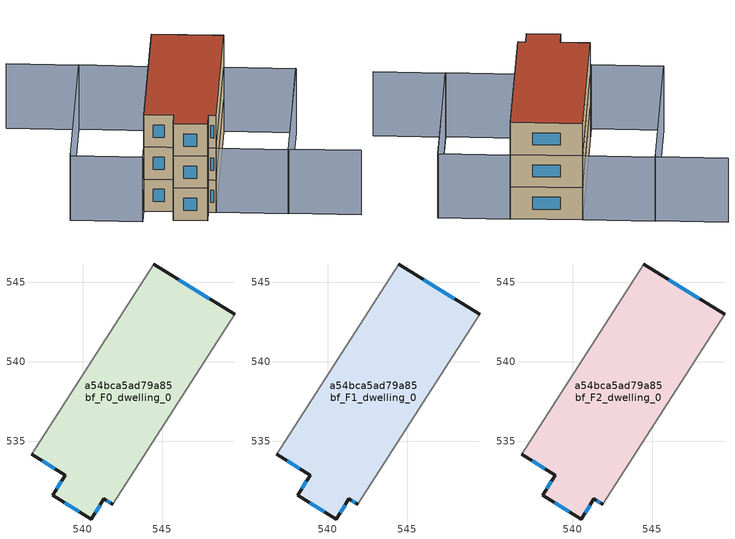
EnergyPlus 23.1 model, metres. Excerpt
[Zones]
a54bca5ad79a85bf_F0_dwelling_0
 floor ground (EU_floor_Construction): 549.57,542.99 541.9,531.01 541.34,531.36 540.56,530.09 538.13,531.6 538.91,532.86 536.8,534.17 544.48,546.15 z0
 wall outside (EU_wall_Construction): 549.57,542.99 544.48,546.15 / 536.8,534.17 538.91,532.86 538.13,531.6 540.56,530.09 541.34,531.36 541.9,531.01 z0:3
 wall adiabatic (EU_wall_Construction): 544.48,546.15 536.8,534.17 / 541.9,531.01 549.57,542.99 z0:3
 window (EU_Window_Construction): 547.98,543.97 546.06,545.16 / 541.51,531.25 541.73,531.12 / 540.8,530.49 541.09,530.96 / 538.88,531.13 539.8,530.56 / 538.67,532.47 538.37,531.99 / 537.46,533.76 538.25,533.27 z0.93:2.07
a54bca5ad79a85bf_F1_dwelling_0
 floor to a54bca5ad79a85bf_F0_dwelling_0 (EU_floor_Construction): 549.57,542.99 541.9,531.01 541.34,531.36 540.56,530.09 538.13,531.6 538.91,532.86 536.8,534.17 544.48,546.15 z3
 wall outside (EU_wall_Construction): 549.57,542.99 544.48,546.15 / 536.8,534.17 538.91,532.86 538.13,531.6 540.56,530.09 541.34,531.36 541.9,531.01 z3:6
 wall adiabatic (EU_wall_Construction): 544.48,546.15 536.8,534.17 / 541.9,531.01 549.57,542.99 z3:6
 window (EU_Window_Construction): 547.98,543.97 546.06,545.16 / 541.51,531.25 541.73,531.12 / 540.8,530.49 541.09,530.96 / 538.88,531.13 539.8,530.56 / 538.67,532.47 538.37,531.99 / 537.46,533.76 538.25,533.27 z3.93:5.07
a54bca5ad79a85bf_F2_dwelling_0
 floor to a54bca5ad79a85bf_F1_dwelling_0 (EU_floor_Construction): 549.57,542.99 541.9,531.01 541.34,531.36 540.56,530.09 538.13,531.6 538.91,532.86 536.8,534.17 544.48,546.15 z6
 wall outside (EU_wall_Construction): 549.57,542.99 544.48,546.15 / 536.8,534.17 538.91,532.86 538.13,531.6 540.56,530.09 541.34,531.36 541.9,531.01 z6:9
 wall adiabatic (EU_wall_Construction): 544.48,546.15 536.8,534.17 / 541.9,531.01 549.57,542.99 z6:9
 window (EU_Window_Construction): 547.98,543.97 546.06,545.16 / 541.51,531.25 541.73,531.12 / 540.8,530.49 541.09,530.96 / 538.88,531.13 539.8,530.56 / 538.67,532.47 538.37,531.99 / 537.46,533.76 538.25,533.27 z6.93:8.07
 roof outside (EU_roof_Construction): 541.9,531.01 549.57,542.99 544.48,546.15 536.8,534.17 538.91,532.86 538.13,531.6 540.56,530.09 541.34,531.36 z9
shading: 552.03,524.65 546.98,527.86 / 546.98,527.86 554.65,539.92 / 534.31,552.56 539.38,549.32 / 539.38,549.32 530.76,535.86 / 541.9,531.01 549.62,543.06 / 549.62,543.06 554.65,539.84 / 554.65,539.84 546.93,527.79 / 546.93,527.79 541.9,531.01 / 530.77,535.86 539.42,549.39 / 539.42,549.39 544.48,546.15 / 544.48,546.15 535.82,532.63 / 535.82,532.63 530.77,535.86 z0:6
[Building]
EU S2 Campaign: North Axis=0; Terrain=City; Solar Distribution=FullExterior
[Site:Location]
Montreal-Trudeau.Intl.AP: Latitude=45.4667; Longitude=-73.75; Time Zone=-5; Elevation=36
[SizingPeriod:WeatherFileDays]
AnnualSizingPeriod: Begin Month=1; Begin Day of Month=1; End Month=12; End Day of Month=31; Day of Week for Start Day=Monday; Use Weather File Daylight Saving Period=No; Use Weather File Rain and Snow Indicators=No
[MATERIAL]
EU_InternalMass_Material: Roughness=MediumRough; Thickness=0.1; Conductivity=1; Density=1800; Specific Heat=900; Thermal Absorptance=0.9; Solar Absorptance=0.7; Visible Absorptance=0.7
[MATERIAL:NOMASS] Roughness=MediumRough; Thermal Absorptance=0.9; Solar Absorptance=0.7; Visible Absorptance=0.7
Name | Thermal Resistance
EU_wall_NoMass; EU_floor_NoMass | 1.51479
EU_roof_NoMass | 2.84114
[WINDOWMATERIAL:SIMPLEGLAZINGSYSTEM]
EU_Window_SimpleGlazing: UFactor=3.53504; Solar Heat Gain Coefficient=0.8; Visible Transmittance=0.8
[CONSTRUCTION]
EU_wall_Construction: EU_wall_NoMass
EU_roof_Construction: EU_roof_NoMass
EU_floor_Construction: EU_floor_NoMass
EU_Window_Construction: EU_Window_SimpleGlazing
EU_InternalMass_Construction: EU_InternalMass_Material
[ZONE] Type=1; Multiplier=1; Ceiling Height=autocalculate; Volume=268.745; Floor Area=autocalculate; Part of Total Floor Area=Yes
a54bca5ad79a85bf_F0_dwelling_0; a54bca5ad79a85bf_F1_dwelling_0; a54bca5ad79a85bf_F2_dwelling_0
[INTERNALMASS] Construction=EU_InternalMass_Construction; Surface Area=89.5813
Name | Zone or ZoneList
a54bca5ad79a85bf_F0_dwelling_0_EU_InternalMass | a54bca5ad79a85bf_F0_dwelling_0
a54bca5ad79a85bf_F1_dwelling_0_EU_InternalMass | a54bca5ad79a85bf_F1_dwelling_0
a54bca5ad79a85bf_F2_dwelling_0_EU_InternalMass | a54bca5ad79a85bf_F2_dwelling_0
[OTHEREQUIPMENT] Fuel Type=Electricity; Design Level Calculation Method=Watts/Area; Power per Zone Floor Area=1; Fraction Latent=0; Fraction Radiant=0; Fraction Lost=0; Carbon Dioxide Generation Rate=0; EndUse Subcategory=EU_Step8_InternalGains
Name | Zone or ZoneList or Space or SpaceList | Schedule
EU_Step8_InternalGain_a54bca5ad79a85bf_F0_dwelling_0_f000 | a54bca5ad79a85bf_F0_dwelling_0 | EU_Step8_GainSchedule_a54bca5ad79a85bf_F0_dwelling_0_f000
EU_Step8_InternalGain_a54bca5ad79a85bf_F1_dwelling_0_f000 | a54bca5ad79a85bf_F1_dwelling_0 | EU_Step8_GainSchedule_a54bca5ad79a85bf_F1_dwelling_0_f000
EU_Step8_InternalGain_a54bca5ad79a85bf_F2_dwelling_0_f000 | a54bca5ad79a85bf_F2_dwelling_0 | EU_Step8_GainSchedule_a54bca5ad79a85bf_F2_dwelling_0_f000
[ZONEVENTILATION:DESIGNFLOWRATE] Schedule=EU_AlwaysOn; Design Flow Rate Calculation Method=AirChanges/Hour; Air Changes per Hour=0.775154; Ventilation Type=Natural; Fan Pressure Rise=0; Fan Total Efficiency=1; Constant Term Coefficient=1; Temperature Term Coefficient=0; Velocity Term Coefficient=0; Velocity Squared Term Coefficient=0; Minimum Indoor Temperature=-100; Maximum Indoor Temperature=100; Delta Temperature=-100; Minimum Outdoor Temperature=-100; Maximum Outdoor Temperature=100; Maximum Wind Speed=40
Name | Zone or ZoneList or Space or SpaceList
EU_ConstantAir_a54bca5ad79a85bf_F0_dwelling_0 | a54bca5ad79a85bf_F0_dwelling_0
EU_ConstantAir_a54bca5ad79a85bf_F1_dwelling_0 | a54bca5ad79a85bf_F1_dwelling_0
EU_ConstantAir_a54bca5ad79a85bf_F2_dwelling_0 | a54bca5ad79a85bf_F2_dwelling_0
[HVACTEMPLATE:THERMOSTAT] Constant Heating Setpoint=20; Constant Cooling Setpoint=50
EU_HeatOnly_a54bca5ad79a85bf_F0_dwelling_0; EU_HeatOnly_a54bca5ad79a85bf_F1_dwelling_0; EU_HeatOnly_a54bca5ad79a85bf_F2_dwelling_0
[HVACTEMPLATE:ZONE:IDEALLOADSAIRSYSTEM] System Availability Schedule=EU_AlwaysOn; Maximum Heating Supply Air Temperature=50; Minimum Cooling Supply Air Temperature=13; Maximum Heating Supply Air Humidity Ratio=0.0156; Minimum Cooling Supply Air Humidity Ratio=0.0077; Heating Limit=NoLimit; Cooling Limit=NoLimit; Heating Availability Schedule=EU_AlwaysOn; Cooling Availability Schedule=EU_CoolingOff; Dehumidification Control Type=ConstantSensibleHeatRatio; Cooling Sensible Heat Ratio=0.7; Dehumidification Setpoint=60; Humidification Control Type=None; Humidification Setpoint=30; Outdoor Air Method=None; Outdoor Air Flow Rate per Person=0.00944; Outdoor Air Flow Rate per Zone Floor Area=0; Outdoor Air Flow Rate per Zone=0; Demand Controlled Ventilation Type=None; Outdoor Air Economizer Type=NoEconomizer; Heat Recovery Type=None; Sensible Heat Recovery Effectiveness=0.7; Latent Heat Recovery Effectiveness=0.65
Name | Template Thermostat
a54bca5ad79a85bf_F0_dwelling_0 | EU_HeatOnly_a54bca5ad79a85bf_F0_dwelling_0
a54bca5ad79a85bf_F1_dwelling_0 | EU_HeatOnly_a54bca5ad79a85bf_F1_dwelling_0
a54bca5ad79a85bf_F2_dwelling_0 | EU_HeatOnly_a54bca5ad79a85bf_F2_dwelling_0
[SIZING:ZONE] Zone Cooling Design Supply Air Temperature Input Method=SupplyAirTemperature; Zone Cooling Design Supply Air Temperature=13; Zone Heating Design Supply Air Temperature Input Method=SupplyAirTemperature; Zone Heating Design Supply Air Temperature=50; Zone Cooling Design Supply Air Humidity Ratio=0.008; Zone Heating Design Supply Air Humidity Ratio=0.008; Cooling Design Air Flow Method=DesignDay; Cooling Design Air Flow Rate=0; Cooling Minimum Air Flow per Zone Floor Area=0.000762; Cooling Minimum Air Flow=0; Cooling Minimum Air Flow Fraction=0.2; Heating Design Air Flow Method=DesignDay; Heating Design Air Flow Rate=0; Heating Maximum Air Flow per Zone Floor Area=0.002032; Heating Maximum Air Flow=0.141576; Heating Maximum Air Flow Fraction=0.3; Account for Dedicated Outdoor Air System=No; Dedicated Outdoor Air System Control Strategy=NeutralSupplyAir; Dedicated Outdoor Air Low Setpoint Temperature for Design=autosize; Dedicated Outdoor Air High Setpoint Temperature for Design=autosize; Zone Load Sizing Method=Sensible Load Only No Latent Load; Zone Latent Cooling Design Supply Air Humidity Ratio Input Method=HumidityRatioDifference; Zone Cooling Design Supply Air Humidity Ratio Difference=0.005; Zone Latent Heating Design Supply Air Humidity Ratio Input Method=HumidityRatioDifference; Zone Humidification Design Supply Air Humidity Ratio Difference=0.005
a54bca5ad79a85bf_F0_dwelling_0; a54bca5ad79a85bf_F1_dwelling_0; a54bca5ad79a85bf_F2_dwelling_0
[SCHEDULE:CONSTANT]
Name | Hourly Value
EU_AlwaysOn | 1
EU_CoolingOff | 0
[SCHEDULE:FILE] Column Number=1; Rows to Skip at Top=0; Number of Hours of Data=8760; Column Separator=Comma; Interpolate to Timestep=No; Minutes per Item=60; Adjust Schedule for Daylight Savings=Yes
Name | File
EU_Step8_GainSchedule_a54bca5ad79a85bf_F0_dwelling_0_f000 | ../../schedules/a54bca5ad79a85bf/a54bca5ad79a85bf_F0_dwelling_0_f000_gain.csv
EU_Step8_GainSchedule_a54bca5ad79a85bf_F1_dwelling_0_f000 | ../../schedules/a54bca5ad79a85bf/a54bca5ad79a85bf_F1_dwelling_0_f000_gain.csv
EU_Step8_GainSchedule_a54bca5ad79a85bf_F2_dwelling_0_f000 | ../../schedules/a54bca5ad79a85bf/a54bca5ad79a85bf_F2_dwelling_0_f000_gain.csv
